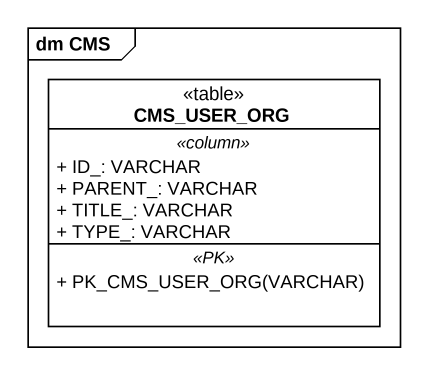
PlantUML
@startuml
mainframe dm CMS
hide circle
hide empty members
skinparam classAttributeIconSize 0
class CMS_USER_ORG <<table>> {
  .. <<column>> ..
  + ID_: VARCHAR
  + PARENT_: VARCHAR
  + TITLE_: VARCHAR
  + TYPE_: VARCHAR
  .. <<PK>> ..
  + PK_CMS_USER_ORG(VARCHAR)
}
@enduml
